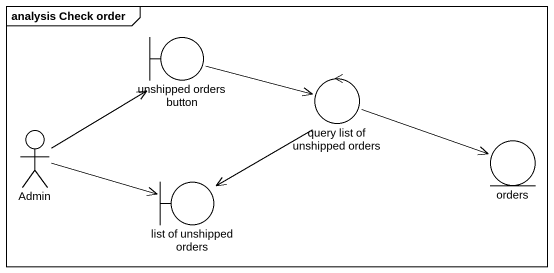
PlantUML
@startuml
mainframe analysis Check order
boundary "unshipped orders button" as unshipped_orders_button
control "query list of unshipped orders" as query_list_of_unshipped
actor Admin
entity orders
boundary "list of unshipped orders" as list_of_unshipped_orders
unshipped_orders_button -right-> query_list_of_unshipped
query_list_of_unshipped -right-> orders
query_list_of_unshipped --> list_of_unshipped_orders
Admin -up-> unshipped_orders_button
Admin -right-> list_of_unshipped_orders
@enduml
